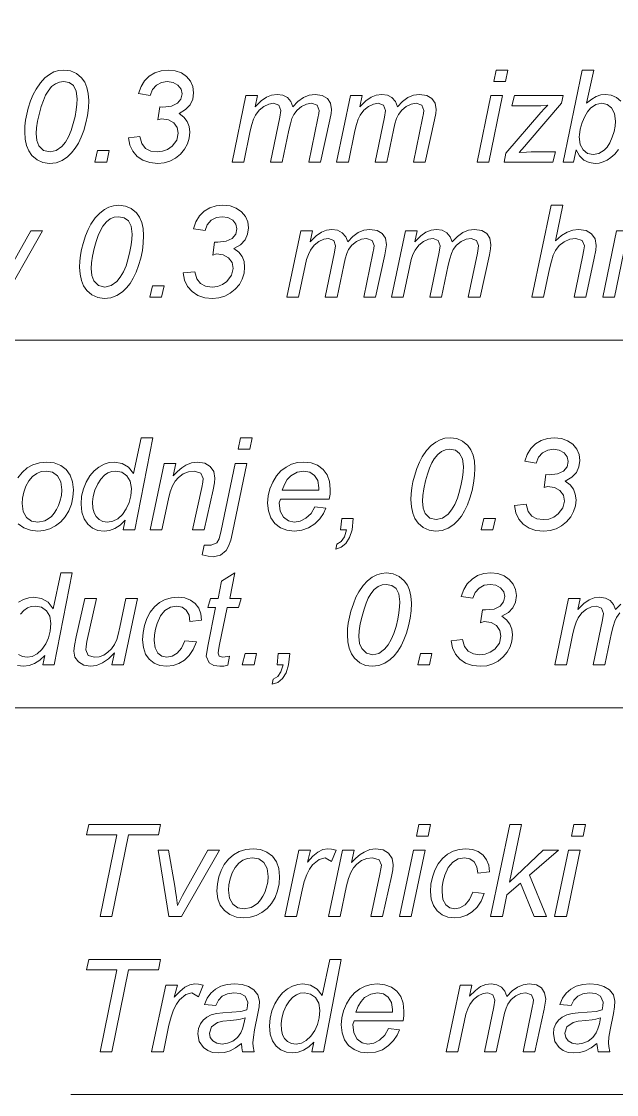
# Model space of a CAD drawing. Extents: x 0 to 297, y 0 to 420.
# Drawn here: x 189.87 to 209.24, y 92.92 to 127.89 of the extents above; entities that cross this region are included whole.
import ezdxf

# ---------------------------------------------------------------- set-up
doc = ezdxf.new("R2010")
doc.units = 0

msp = doc.modelspace()

# ---------------------------------------------------------------- linework, layer by layer
at = {"lineweight": 13}
for points in [[(224.248, 151.183), (231.039, 117.505), (174.046, 117.505)], [(234.624, 150.227), (245.128, 105.524), (168.253, 105.524)], [(250.785, 150.323), (264.305, 92.924), (191.471, 92.924)], [(209.304, 123.711), (209.184, 123.566), (209.06, 123.453), (208.932, 123.369), (208.802, 123.309), (208.672, 123.274), (208.548, 123.262), (208.35, 123.289), (208.178, 123.372), (208.035, 123.511), (207.928, 123.708), (207.838, 123.303), (207.499, 123.303), (208.124, 126.303), (208.505, 126.303), (208.266, 125.227), (208.432, 125.36), (208.582, 125.448), (208.727, 125.496), (208.878, 125.512), (209.067, 125.487), (209.235, 125.412), (209.381, 125.287)], [(189.755, 113.016), (189.889, 113.19), (190.054, 113.339), (190.243, 113.446), (190.456, 113.51), (190.693, 113.531), (190.936, 113.504), (191.145, 113.423), (191.321, 113.288), (191.453, 113.107), (191.533, 112.888), (191.559, 112.631), (191.543, 112.389), (191.493, 112.159), (191.409, 111.941), (191.295, 111.744), (191.153, 111.581), (190.982, 111.451), (190.794, 111.357), (190.6, 111.3), (190.398, 111.281), (190.158, 111.308), (189.941, 111.388), (189.759, 111.518)], [(189.77, 108.966), (189.937, 109.056), (190.104, 109.11), (190.271, 109.128), (190.524, 109.087), (190.733, 108.962), (190.896, 108.753), (191.147, 109.92), (191.522, 109.92), (190.938, 106.92), (190.563, 106.92), (190.628, 107.233), (190.462, 107.078), (190.292, 106.967), (190.118, 106.9), (189.94, 106.878), (189.737, 106.903)], [(209.349, 108.619), (209.239, 108.471), (209.181, 108.342), (209.128, 108.174), (209.079, 107.966), (208.861, 106.92), (208.48, 106.92), (208.784, 108.387), (208.816, 108.6), (208.752, 108.771), (208.585, 108.837), (208.429, 108.811), (208.266, 108.736), (208.115, 108.615), (207.995, 108.455), (207.93, 108.318), (207.872, 108.147), (207.824, 107.941), (207.611, 106.92), (207.23, 106.92), (207.68, 109.087), (208.061, 109.087), (207.986, 108.725), (208.179, 108.918), (208.35, 109.041), (208.517, 109.106), (208.698, 109.128), (208.881, 109.102), (209.032, 109.021), (209.143, 108.894), (209.208, 108.723), (209.376, 108.901)], [(189.774, 107.257), (189.9, 107.192), (190.05, 107.17), (190.222, 107.198), (190.383, 107.284), (190.534, 107.426), (190.661, 107.606), (190.752, 107.806), (190.807, 108.026), (190.825, 108.266), (190.789, 108.505), (190.682, 108.686), (190.52, 108.799), (190.321, 108.837), (190.186, 108.822), (190.064, 108.777), (189.948, 108.697), (189.833, 108.576)]]:
    msp.add_lwpolyline(points, dxfattribs=at)
for points in [[(189.974, 124.29), (189.981, 124.48), (190.003, 124.671), (190.038, 124.864), (190.088, 125.058), (190.167, 125.301), (190.252, 125.508), (190.342, 125.682), (190.484, 125.89), (190.632, 126.047), (190.781, 126.162), (190.927, 126.241), (191.08, 126.288), (191.249, 126.303), (191.467, 126.275), (191.659, 126.19), (191.826, 126.049), (191.927, 125.908), (191.999, 125.739), (192.043, 125.542), (192.057, 125.316), (192.047, 125.07), (192.017, 124.825), (191.967, 124.581), (191.897, 124.339), (191.815, 124.121), (191.722, 123.926), (191.617, 123.754), (191.499, 123.605), (191.37, 123.479), (191.19, 123.358), (190.993, 123.286), (190.78, 123.262), (190.566, 123.291), (190.375, 123.379), (190.207, 123.525), (190.105, 123.671), (190.032, 123.847), (189.989, 124.054)], [(193.349, 124.095), (193.724, 124.137), (193.791, 123.907), (193.909, 123.753), (194.075, 123.666), (194.285, 123.637), (194.464, 123.657), (194.625, 123.718), (194.77, 123.821), (194.923, 124.018), (194.974, 124.243), (194.937, 124.432), (194.825, 124.585), (194.651, 124.686), (194.426, 124.72), (194.309, 124.678), (194.372, 125.102), (194.473, 125.095), (194.748, 125.127), (194.944, 125.221), (195.06, 125.361), (195.099, 125.53), (195.064, 125.685), (194.959, 125.813), (194.804, 125.9), (194.617, 125.928), (194.429, 125.899), (194.26, 125.811), (194.131, 125.669), (194.057, 125.478), (193.682, 125.538), (193.762, 125.763), (193.878, 125.952), (194.031, 126.103), (194.214, 126.215), (194.417, 126.281), (194.642, 126.303), (194.874, 126.28), (195.075, 126.209), (195.244, 126.09), (195.372, 125.938), (195.448, 125.763), (195.474, 125.566), (195.446, 125.354), (195.361, 125.171), (195.214, 125.016), (195.001, 124.891), (195.154, 124.772), (195.262, 124.632), (195.327, 124.469), (195.349, 124.284), (195.33, 124.084), (195.272, 123.897), (195.176, 123.725), (195.041, 123.566), (194.88, 123.433), (194.703, 123.338), (194.512, 123.281), (194.305, 123.262), (194.046, 123.287), (193.822, 123.363), (193.634, 123.489), (193.489, 123.657), (193.394, 123.859)], [(205.247, 125.928), (205.326, 126.303), (205.707, 126.303), (205.629, 125.928)], [(190.349, 124.236), (190.371, 124.008), (190.439, 123.836), (190.591, 123.686), (190.801, 123.637), (191.002, 123.682), (191.184, 123.817), (191.3, 123.959), (191.401, 124.13), (191.487, 124.331), (191.557, 124.561), (191.612, 124.796), (191.651, 125.007), (191.674, 125.196), (191.682, 125.363), (191.652, 125.621), (191.561, 125.796), (191.421, 125.895), (191.242, 125.928), (191.102, 125.911), (190.973, 125.858), (190.85, 125.763), (190.733, 125.617), (190.655, 125.482), (190.582, 125.317), (190.514, 125.121), (190.451, 124.896), (190.394, 124.641), (190.36, 124.421)], [(196.724, 123.303), (197.174, 125.47), (197.555, 125.47), (197.48, 125.108), (197.673, 125.302), (197.844, 125.424), (198.011, 125.49), (198.192, 125.512), (198.375, 125.485), (198.526, 125.405), (198.637, 125.277), (198.702, 125.107), (198.87, 125.284), (199.046, 125.411), (199.231, 125.486), (199.426, 125.512), (199.66, 125.479), (199.828, 125.381), (199.929, 125.224), (199.962, 125.015), (199.95, 124.884), (199.913, 124.687), (199.605, 123.303), (199.224, 123.303), (199.522, 124.74), (199.551, 124.89), (199.561, 124.991), (199.495, 125.158), (199.312, 125.22), (199.152, 125.195), (198.989, 125.119), (198.843, 125.002), (198.733, 124.854), (198.675, 124.725), (198.622, 124.557), (198.574, 124.35), (198.355, 123.303), (197.974, 123.303), (198.278, 124.77), (198.311, 124.983), (198.246, 125.155), (198.079, 125.22), (197.923, 125.195), (197.76, 125.119), (197.609, 124.998), (197.489, 124.838), (197.424, 124.701), (197.367, 124.53), (197.318, 124.325), (197.105, 123.303)], [(200.129, 123.303), (200.579, 125.47), (200.96, 125.47), (200.885, 125.108), (201.078, 125.302), (201.249, 125.424), (201.416, 125.49), (201.597, 125.512), (201.78, 125.485), (201.931, 125.405), (202.042, 125.277), (202.107, 125.107), (202.275, 125.284), (202.451, 125.411), (202.636, 125.486), (202.831, 125.512), (203.065, 125.479), (203.233, 125.381), (203.334, 125.224), (203.367, 125.015), (203.355, 124.884), (203.318, 124.687), (203.01, 123.303), (202.629, 123.303), (202.927, 124.74), (202.956, 124.89), (202.965, 124.991), (202.9, 125.158), (202.717, 125.22), (202.557, 125.195), (202.394, 125.119), (202.248, 125.002), (202.138, 124.854), (202.08, 124.725), (202.027, 124.557), (201.978, 124.35), (201.76, 123.303), (201.379, 123.303), (201.683, 124.77), (201.715, 124.983), (201.651, 125.155), (201.484, 125.22), (201.328, 125.195), (201.165, 125.119), (201.014, 124.998), (200.894, 124.838), (200.829, 124.701), (200.771, 124.53), (200.723, 124.325), (200.51, 123.303)], [(204.701, 123.303), (205.152, 125.47), (205.533, 125.47), (205.082, 123.303)], [(205.582, 123.303), (205.641, 123.595), (206.774, 124.919), (206.891, 125.051), (207, 125.163), (206.777, 125.143), (206.628, 125.137), (205.832, 125.137), (205.915, 125.47), (207.499, 125.47), (207.451, 125.22), (206.368, 123.954), (206.245, 123.813), (206.072, 123.618), (206.312, 123.632), (206.462, 123.637), (207.249, 123.637), (207.165, 123.303)], [(208.036, 124.193), (208.021, 124.126), (208.054, 123.879), (208.153, 123.7), (208.301, 123.59), (208.482, 123.553), (208.668, 123.587), (208.838, 123.689), (208.939, 123.797), (209.027, 123.938), (209.103, 124.113), (209.161, 124.3), (209.195, 124.477), (209.207, 124.644), (209.175, 124.887), (209.078, 125.069), (208.934, 125.182), (208.759, 125.22), (208.571, 125.182), (208.399, 125.066), (208.296, 124.945), (208.204, 124.787), (208.125, 124.592), (208.058, 124.373)], [(192.262, 123.303), (192.349, 123.678), (192.724, 123.678), (192.643, 123.303)], [(191.76, 119.887), (191.768, 120.077), (191.789, 120.268), (191.825, 120.461), (191.875, 120.655), (191.954, 120.898), (192.038, 121.106), (192.129, 121.279), (192.271, 121.487), (192.418, 121.645), (192.567, 121.759), (192.714, 121.839), (192.867, 121.885), (193.036, 121.901), (193.253, 121.873), (193.445, 121.788), (193.612, 121.647), (193.714, 121.506), (193.786, 121.336), (193.829, 121.139), (193.844, 120.913), (193.834, 120.667), (193.804, 120.422), (193.754, 120.178), (193.684, 119.936), (193.602, 119.718), (193.508, 119.523), (193.403, 119.352), (193.286, 119.203), (193.157, 119.077), (192.976, 118.956), (192.779, 118.883), (192.566, 118.859), (192.352, 118.888), (192.161, 118.976), (191.994, 119.122), (191.892, 119.269), (191.819, 119.445), (191.775, 119.651)], [(195.135, 119.692), (195.51, 119.734), (195.578, 119.504), (195.696, 119.35), (195.861, 119.263), (196.072, 119.234), (196.25, 119.255), (196.412, 119.316), (196.556, 119.418), (196.709, 119.616), (196.76, 119.84), (196.723, 120.029), (196.612, 120.182), (196.438, 120.284), (196.213, 120.317), (196.095, 120.276), (196.158, 120.699), (196.26, 120.692), (196.535, 120.724), (196.73, 120.818), (196.847, 120.959), (196.885, 121.127), (196.85, 121.283), (196.745, 121.411), (196.59, 121.497), (196.404, 121.526), (196.215, 121.496), (196.047, 121.408), (195.917, 121.266), (195.844, 121.076), (195.469, 121.136), (195.548, 121.361), (195.664, 121.549), (195.818, 121.701), (196, 121.812), (196.204, 121.879), (196.428, 121.901), (196.66, 121.877), (196.861, 121.806), (197.03, 121.688), (197.158, 121.535), (197.235, 121.36), (197.26, 121.164), (197.232, 120.952), (197.147, 120.768), (197, 120.614), (196.787, 120.488), (196.94, 120.37), (197.049, 120.229), (197.114, 120.067), (197.135, 119.882), (197.116, 119.681), (197.058, 119.495), (196.962, 119.322), (196.827, 119.163), (196.666, 119.03), (196.49, 118.935), (196.298, 118.878), (196.092, 118.859), (195.833, 118.884), (195.609, 118.96), (195.421, 119.086), (195.275, 119.255), (195.18, 119.457)], [(206.487, 118.901), (207.112, 121.901), (207.493, 121.901), (207.251, 120.739), (207.452, 120.909), (207.639, 121.023), (207.821, 121.088), (208.008, 121.109), (208.25, 121.074), (208.431, 120.967), (208.544, 120.803), (208.582, 120.593), (208.565, 120.431), (208.516, 120.174), (208.243, 118.901), (207.862, 118.901), (208.136, 120.216), (208.18, 120.449), (208.195, 120.576), (208.122, 120.75), (207.911, 120.817), (207.717, 120.791), (207.532, 120.712), (207.371, 120.586), (207.249, 120.422), (207.183, 120.274), (207.121, 120.076), (207.062, 119.828), (206.868, 118.901)], [(192.135, 119.834), (192.158, 119.605), (192.225, 119.433), (192.377, 119.284), (192.588, 119.234), (192.789, 119.279), (192.97, 119.414), (193.087, 119.556), (193.188, 119.727), (193.273, 119.928), (193.344, 120.159), (193.398, 120.393), (193.437, 120.605), (193.461, 120.794), (193.469, 120.961), (193.438, 121.218), (193.348, 121.393), (193.207, 121.493), (193.028, 121.526), (192.889, 121.508), (192.759, 121.455), (192.637, 121.36), (192.52, 121.215), (192.441, 121.079), (192.368, 120.914), (192.3, 120.719), (192.238, 120.494), (192.181, 120.238), (192.147, 120.018)], [(188.219, 118.071), (188.26, 118.433), (188.475, 118.401), (188.65, 118.45), (188.741, 118.544), (188.839, 118.695), (188.956, 118.904), (188.594, 121.067), (188.969, 121.067), (189.131, 119.996), (189.162, 119.784), (189.19, 119.572), (189.214, 119.361), (190.177, 121.067), (190.552, 121.067), (189.177, 118.629), (189.049, 118.412), (188.931, 118.251), (188.824, 118.144), (188.658, 118.055), (188.469, 118.026), (188.342, 118.037)], [(198.51, 118.901), (198.961, 121.067), (199.342, 121.067), (199.267, 120.705), (199.46, 120.899), (199.631, 121.022), (199.798, 121.087), (199.978, 121.109), (200.162, 121.082), (200.312, 121.002), (200.424, 120.874), (200.489, 120.704), (200.656, 120.882), (200.832, 121.008), (201.018, 121.084), (201.212, 121.109), (201.447, 121.076), (201.615, 120.979), (201.715, 120.822), (201.749, 120.612), (201.736, 120.481), (201.699, 120.285), (201.392, 118.901), (201.01, 118.901), (201.309, 120.337), (201.337, 120.488), (201.347, 120.588), (201.282, 120.756), (201.099, 120.817), (200.939, 120.792), (200.775, 120.717), (200.629, 120.6), (200.52, 120.452), (200.461, 120.323), (200.408, 120.154), (200.36, 119.947), (200.142, 118.901), (199.76, 118.901), (200.064, 120.368), (200.097, 120.58), (200.033, 120.752), (199.865, 120.817), (199.71, 120.792), (199.547, 120.717), (199.396, 120.596), (199.276, 120.436), (199.21, 120.299), (199.153, 120.127), (199.104, 119.922), (198.892, 118.901)], [(201.915, 118.901), (202.366, 121.067), (202.747, 121.067), (202.672, 120.705), (202.865, 120.899), (203.036, 121.022), (203.203, 121.087), (203.383, 121.109), (203.567, 121.082), (203.717, 121.002), (203.829, 120.874), (203.894, 120.704), (204.061, 120.882), (204.237, 121.008), (204.423, 121.084), (204.617, 121.109), (204.852, 121.076), (205.02, 120.979), (205.12, 120.822), (205.154, 120.612), (205.141, 120.481), (205.104, 120.285), (204.797, 118.901), (204.415, 118.901), (204.714, 120.337), (204.742, 120.488), (204.752, 120.588), (204.687, 120.756), (204.504, 120.817), (204.344, 120.792), (204.18, 120.717), (204.034, 120.6), (203.924, 120.452), (203.866, 120.323), (203.813, 120.154), (203.765, 119.947), (203.547, 118.901), (203.165, 118.901), (203.469, 120.368), (203.502, 120.58), (203.437, 120.752), (203.27, 120.817), (203.115, 120.792), (202.952, 120.717), (202.801, 120.596), (202.681, 120.436), (202.615, 120.299), (202.558, 120.127), (202.509, 119.922), (202.297, 118.901)], [(208.79, 118.901), (209.242, 121.067), (209.623, 121.067), (209.172, 118.901)], [(194.048, 118.901), (194.135, 119.276), (194.51, 119.276), (194.43, 118.901)], [(193.249, 111.636), (193.084, 111.48), (192.913, 111.37), (192.739, 111.303), (192.561, 111.281), (192.358, 111.306), (192.179, 111.381), (192.024, 111.507), (191.905, 111.68), (191.833, 111.899), (191.809, 112.162), (191.828, 112.417), (191.883, 112.657), (191.975, 112.881), (192.095, 113.08), (192.234, 113.243), (192.391, 113.369), (192.558, 113.459), (192.725, 113.513), (192.892, 113.531), (193.145, 113.489), (193.354, 113.364), (193.517, 113.156), (193.768, 114.323), (194.143, 114.323), (193.559, 111.323), (193.184, 111.323)], [(196.922, 113.948), (196.999, 114.323), (197.38, 114.323), (197.303, 113.948)], [(202.547, 112.309), (202.554, 112.499), (202.576, 112.69), (202.611, 112.883), (202.661, 113.077), (202.74, 113.32), (202.825, 113.528), (202.915, 113.701), (203.057, 113.909), (203.205, 114.067), (203.354, 114.181), (203.5, 114.261), (203.653, 114.307), (203.822, 114.323), (204.04, 114.294), (204.232, 114.21), (204.399, 114.069), (204.5, 113.928), (204.572, 113.758), (204.616, 113.561), (204.63, 113.335), (204.62, 113.089), (204.59, 112.844), (204.54, 112.6), (204.47, 112.358), (204.388, 112.14), (204.295, 111.945), (204.19, 111.773), (204.072, 111.624), (203.943, 111.498), (203.763, 111.377), (203.566, 111.305), (203.353, 111.281), (203.139, 111.31), (202.948, 111.398), (202.78, 111.544), (202.678, 111.69), (202.605, 111.867), (202.562, 112.073)], [(205.922, 112.114), (206.297, 112.156), (206.364, 111.926), (206.482, 111.772), (206.648, 111.685), (206.858, 111.656), (207.037, 111.676), (207.198, 111.738), (207.343, 111.84), (207.496, 112.037), (207.547, 112.262), (207.51, 112.451), (207.398, 112.604), (207.224, 112.705), (206.999, 112.739), (206.882, 112.698), (206.945, 113.121), (207.046, 113.114), (207.321, 113.146), (207.517, 113.24), (207.633, 113.38), (207.672, 113.549), (207.637, 113.704), (207.532, 113.833), (207.377, 113.919), (207.19, 113.948), (207.002, 113.918), (206.833, 113.83), (206.704, 113.688), (206.63, 113.498), (206.255, 113.558), (206.335, 113.783), (206.451, 113.971), (206.604, 114.123), (206.787, 114.234), (206.99, 114.3), (207.215, 114.323), (207.447, 114.299), (207.648, 114.228), (207.817, 114.11), (207.945, 113.957), (208.021, 113.782), (208.047, 113.586), (208.019, 113.373), (207.934, 113.19), (207.787, 113.035), (207.574, 112.91), (207.727, 112.791), (207.835, 112.651), (207.9, 112.488), (207.922, 112.304), (207.903, 112.103), (207.845, 111.917), (207.749, 111.744), (207.614, 111.585), (207.453, 111.452), (207.276, 111.357), (207.085, 111.3), (206.878, 111.281), (206.619, 111.306), (206.395, 111.382), (206.207, 111.508), (206.062, 111.676), (205.967, 111.878)], [(202.922, 112.255), (202.944, 112.027), (203.012, 111.855), (203.164, 111.706), (203.374, 111.656), (203.575, 111.701), (203.757, 111.836), (203.873, 111.978), (203.974, 112.149), (204.06, 112.35), (204.13, 112.581), (204.185, 112.815), (204.224, 113.026), (204.247, 113.216), (204.255, 113.382), (204.225, 113.64), (204.134, 113.815), (203.994, 113.914), (203.815, 113.948), (203.675, 113.93), (203.546, 113.877), (203.423, 113.782), (203.306, 113.636), (203.228, 113.501), (203.155, 113.336), (203.087, 113.141), (203.024, 112.916), (202.967, 112.66), (202.933, 112.44)], [(194.059, 111.323), (194.511, 113.489), (194.893, 113.489), (194.809, 113.087), (194.951, 113.229), (195.087, 113.342), (195.216, 113.426), (195.408, 113.505), (195.604, 113.531), (195.838, 113.495), (196.016, 113.387), (196.129, 113.22), (196.166, 113.004), (196.152, 112.85), (196.109, 112.627), (195.816, 111.323), (195.434, 111.323), (195.736, 112.699), (195.769, 112.873), (195.781, 112.996), (195.705, 113.172), (195.488, 113.239), (195.304, 113.216), (195.134, 113.148), (194.979, 113.033), (194.874, 112.912), (194.785, 112.754), (194.71, 112.559), (194.65, 112.328), (194.441, 111.323)], [(195.749, 110.507), (195.815, 110.821), (196.039, 110.823), (196.228, 110.896), (196.3, 111.034), (196.374, 111.302), (196.827, 113.489), (197.207, 113.489), (196.742, 111.237), (196.68, 110.982), (196.611, 110.787), (196.537, 110.654), (196.352, 110.499), (196.105, 110.448), (195.943, 110.462)], [(199.421, 112.073), (199.779, 112.031), (199.704, 111.855), (199.583, 111.686), (199.418, 111.522), (199.218, 111.388), (198.993, 111.308), (198.745, 111.281), (198.511, 111.308), (198.297, 111.391), (198.117, 111.527), (197.987, 111.712), (197.907, 111.938), (197.88, 112.193), (197.899, 112.426), (197.955, 112.654), (198.048, 112.877), (198.17, 113.079), (198.314, 113.243), (198.481, 113.37), (198.663, 113.459), (198.854, 113.513), (199.056, 113.531), (199.301, 113.504), (199.511, 113.425), (199.686, 113.293), (199.817, 113.116), (199.896, 112.899), (199.922, 112.645), (199.914, 112.486), (199.891, 112.323), (198.297, 112.323), (198.255, 112.207), (198.291, 111.934), (198.398, 111.735), (198.557, 111.613), (198.747, 111.573), (198.94, 111.605), (199.129, 111.701), (199.296, 111.858)], [(189.893, 112.185), (189.929, 111.92), (190.037, 111.728), (190.2, 111.611), (190.402, 111.573), (190.632, 111.62), (190.742, 111.679), (190.844, 111.763), (190.935, 111.866), (191.011, 111.983), (191.073, 112.111), (191.122, 112.249), (191.169, 112.444), (191.184, 112.63), (191.148, 112.888), (191.039, 113.08), (190.876, 113.199), (190.675, 113.239), (190.512, 113.219), (190.365, 113.158), (190.231, 113.058), (190.112, 112.92), (190.014, 112.75), (189.946, 112.556), (189.906, 112.359)], [(192.184, 112.234), (192.196, 112.031), (192.232, 111.877), (192.297, 111.757), (192.395, 111.659), (192.521, 111.594), (192.671, 111.573), (192.843, 111.601), (193.005, 111.686), (193.155, 111.828), (193.282, 112.009), (193.373, 112.209), (193.428, 112.429), (193.446, 112.669), (193.41, 112.908), (193.303, 113.088), (193.141, 113.201), (192.942, 113.239), (192.807, 113.224), (192.685, 113.18), (192.569, 113.1), (192.454, 112.979), (192.35, 112.818), (192.262, 112.618), (192.204, 112.413)], [(198.355, 112.614), (199.545, 112.614), (199.547, 112.692), (199.513, 112.926), (199.411, 113.098), (199.256, 113.204), (199.062, 113.239), (198.84, 113.2), (198.639, 113.083), (198.523, 112.962), (198.428, 112.805)], [(200.255, 111.323), (200.297, 111.698), (200.672, 111.698), (200.63, 111.323), (200.551, 111.069), (200.433, 110.879), (200.281, 110.755), (200.099, 110.698), (200.134, 110.858), (200.277, 110.943), (200.383, 111.098), (200.453, 111.323)], [(204.835, 111.323), (204.922, 111.698), (205.297, 111.698), (205.216, 111.323)], [(196.645, 107.212), (196.584, 106.911), (196.454, 106.886), (196.328, 106.878), (196.133, 106.905), (195.982, 106.986), (195.885, 107.208), (195.898, 107.326), (195.938, 107.537), (196.188, 108.795), (195.938, 108.795), (196.022, 109.087), (196.272, 109.087), (196.385, 109.65), (196.813, 109.92), (196.647, 109.087), (197.022, 109.087), (196.938, 108.795), (196.563, 108.795), (196.313, 107.583), (196.279, 107.398), (196.267, 107.306), (196.304, 107.205), (196.427, 107.17)], [(200.48, 107.906), (200.487, 108.096), (200.508, 108.287), (200.544, 108.48), (200.594, 108.674), (200.673, 108.917), (200.758, 109.125), (200.848, 109.298), (200.99, 109.507), (201.138, 109.664), (201.287, 109.779), (201.433, 109.858), (201.586, 109.904), (201.755, 109.92), (201.973, 109.892), (202.165, 109.807), (202.332, 109.666), (202.433, 109.525), (202.505, 109.356), (202.549, 109.158), (202.563, 108.932), (202.553, 108.686), (202.523, 108.441), (202.473, 108.198), (202.403, 107.955), (202.321, 107.737), (202.228, 107.543), (202.123, 107.371), (202.005, 107.222), (201.876, 107.096), (201.696, 106.975), (201.499, 106.902), (201.286, 106.878), (201.072, 106.907), (200.881, 106.995), (200.713, 107.141), (200.611, 107.288), (200.538, 107.464), (200.494, 107.67)], [(203.855, 107.712), (204.23, 107.753), (204.297, 107.523), (204.415, 107.369), (204.581, 107.282), (204.791, 107.253), (204.97, 107.274), (205.131, 107.335), (205.276, 107.437), (205.429, 107.635), (205.48, 107.859), (205.443, 108.048), (205.331, 108.201), (205.157, 108.303), (204.932, 108.337), (204.815, 108.295), (204.878, 108.718), (204.979, 108.712), (205.254, 108.743), (205.45, 108.838), (205.566, 108.978), (205.605, 109.146), (205.57, 109.302), (205.465, 109.43), (205.309, 109.516), (205.123, 109.545), (204.935, 109.516), (204.766, 109.427), (204.636, 109.286), (204.563, 109.095), (204.188, 109.155), (204.268, 109.38), (204.384, 109.568), (204.537, 109.72), (204.72, 109.831), (204.923, 109.898), (205.148, 109.92), (205.38, 109.896), (205.581, 109.825), (205.75, 109.707), (205.878, 109.554), (205.954, 109.379), (205.98, 109.183), (205.952, 108.971), (205.867, 108.787), (205.72, 108.633), (205.507, 108.507), (205.66, 108.389), (205.768, 108.248), (205.833, 108.086), (205.855, 107.901), (205.836, 107.701), (205.778, 107.514), (205.682, 107.341), (205.547, 107.182), (205.385, 107.049), (205.209, 106.954), (205.018, 106.897), (204.811, 106.878), (204.552, 106.903), (204.328, 106.979), (204.14, 107.105), (203.995, 107.274), (203.9, 107.476)], [(200.855, 107.853), (200.877, 107.625), (200.945, 107.452), (201.097, 107.303), (201.307, 107.253), (201.508, 107.298), (201.69, 107.434), (201.806, 107.575), (201.907, 107.747), (201.993, 107.948), (202.063, 108.178), (202.118, 108.412), (202.157, 108.624), (202.18, 108.813), (202.188, 108.98), (202.158, 109.238), (202.067, 109.412), (201.927, 109.512), (201.747, 109.545), (201.608, 109.527), (201.479, 109.475), (201.356, 109.379), (201.239, 109.234), (201.161, 109.098), (201.087, 108.933), (201.02, 108.738), (200.957, 108.513), (200.9, 108.257), (200.866, 108.037)], [(195.188, 107.712), (195.563, 107.67), (195.459, 107.425), (195.329, 107.226), (195.173, 107.073), (194.996, 106.965), (194.804, 106.9), (194.596, 106.878), (194.378, 106.903), (194.19, 106.979), (194.03, 107.105), (193.91, 107.276), (193.837, 107.488), (193.813, 107.74), (193.829, 107.973), (193.876, 108.205), (193.955, 108.433), (194.063, 108.642), (194.199, 108.814), (194.362, 108.951), (194.547, 109.049), (194.748, 109.109), (194.966, 109.128), (195.185, 109.105), (195.371, 109.037), (195.524, 108.923), (195.638, 108.771), (195.707, 108.589), (195.73, 108.378), (195.355, 108.337), (195.324, 108.546), (195.235, 108.704), (195.099, 108.803), (194.925, 108.837), (194.717, 108.802), (194.538, 108.697), (194.392, 108.52), (194.281, 108.271), (194.23, 108.083), (194.199, 107.9), (194.188, 107.722), (194.218, 107.48), (194.307, 107.308), (194.44, 107.204), (194.602, 107.17), (194.773, 107.203), (194.937, 107.304), (195.08, 107.473)], [(192.895, 107.312), (192.703, 107.122), (192.51, 106.987), (192.314, 106.905), (192.117, 106.878), (191.896, 106.914), (191.723, 107.02), (191.61, 107.177), (191.573, 107.365), (191.592, 107.551), (191.648, 107.835), (191.932, 109.087), (192.313, 109.087), (192.002, 107.681), (191.973, 107.524), (191.963, 107.408), (192.036, 107.233), (192.251, 107.17), (192.401, 107.189), (192.547, 107.245), (192.682, 107.334), (192.796, 107.45), (192.892, 107.59), (192.968, 107.753), (193.015, 107.908), (193.069, 108.147), (193.265, 109.087), (193.647, 109.087), (193.195, 106.92), (192.813, 106.92)], [(197.059, 106.92), (197.147, 107.295), (197.522, 107.295), (197.441, 106.92)], [(198.188, 106.92), (198.23, 107.295), (198.605, 107.295), (198.563, 106.92), (198.484, 106.666), (198.366, 106.477), (198.214, 106.352), (198.032, 106.295), (198.066, 106.456), (198.21, 106.541), (198.316, 106.696), (198.386, 106.92)], [(202.768, 106.92), (202.855, 107.295), (203.23, 107.295), (203.149, 106.92)], [(192.429, 98.722), (192.976, 101.389), (191.989, 101.389), (192.06, 101.722), (194.399, 101.722), (194.327, 101.389), (193.357, 101.389), (192.811, 98.722)], [(202.725, 101.347), (202.803, 101.722), (203.185, 101.722), (203.107, 101.347)], [(205.143, 98.722), (205.764, 101.722), (206.146, 101.722), (205.757, 99.843), (206.852, 100.889), (207.352, 100.889), (206.407, 100.073), (206.961, 98.722), (206.559, 98.722), (206.11, 99.816), (205.672, 99.435), (205.525, 98.722)], [(207.773, 101.347), (207.852, 101.722), (208.233, 101.722), (208.155, 101.347)], [(194.667, 98.722), (194.316, 100.889), (194.652, 100.889), (194.86, 99.711), (194.884, 99.555), (194.912, 99.345), (194.944, 99.081), (195.021, 99.24), (195.112, 99.414), (195.216, 99.602), (195.941, 100.889), (196.316, 100.889), (195.074, 98.722)], [(196.232, 99.546), (196.247, 99.789), (196.292, 100.016), (196.366, 100.225), (196.47, 100.416), (196.604, 100.59), (196.769, 100.739), (196.958, 100.845), (197.171, 100.909), (197.408, 100.931), (197.65, 100.904), (197.86, 100.823), (198.036, 100.687), (198.168, 100.506), (198.248, 100.288), (198.274, 100.031), (198.257, 99.789), (198.207, 99.559), (198.124, 99.34), (198.01, 99.144), (197.868, 98.981), (197.697, 98.851), (197.509, 98.756), (197.314, 98.7), (197.113, 98.681), (196.873, 98.707), (196.656, 98.788), (196.474, 98.918), (196.341, 99.092), (196.26, 99.304)], [(198.441, 98.722), (198.899, 100.889), (199.281, 100.889), (199.178, 100.496), (199.352, 100.689), (199.517, 100.824), (199.678, 100.904), (199.843, 100.931), (199.966, 100.92), (200.113, 100.889), (199.963, 100.514), (199.753, 100.639), (199.555, 100.582), (199.348, 100.409), (199.247, 100.272), (199.156, 100.089), (199.075, 99.86), (199.005, 99.585), (198.822, 98.722)], [(199.863, 98.722), (200.315, 100.889), (200.697, 100.889), (200.613, 100.487), (200.755, 100.628), (200.891, 100.742), (201.02, 100.826), (201.212, 100.904), (201.408, 100.931), (201.642, 100.895), (201.82, 100.787), (201.933, 100.619), (201.97, 100.404), (201.956, 100.25), (201.913, 100.026), (201.62, 98.722), (201.238, 98.722), (201.54, 100.099), (201.573, 100.273), (201.585, 100.395), (201.509, 100.572), (201.292, 100.639), (201.108, 100.616), (200.938, 100.547), (200.783, 100.433), (200.678, 100.312), (200.589, 100.154), (200.514, 99.959), (200.454, 99.727), (200.245, 98.722)], [(202.178, 98.722), (202.63, 100.889), (203.011, 100.889), (202.56, 98.722)], [(204.56, 99.514), (204.935, 99.472), (204.83, 99.227), (204.7, 99.029), (204.544, 98.876), (204.368, 98.767), (204.176, 98.702), (203.968, 98.681), (203.75, 98.706), (203.561, 98.781), (203.402, 98.907), (203.281, 99.079), (203.209, 99.29), (203.185, 99.542), (203.201, 99.776), (203.248, 100.007), (203.327, 100.235), (203.435, 100.444), (203.571, 100.617), (203.733, 100.753), (203.918, 100.852), (204.12, 100.911), (204.338, 100.931), (204.556, 100.908), (204.742, 100.839), (204.896, 100.725), (205.01, 100.573), (205.079, 100.392), (205.102, 100.181), (204.727, 100.139), (204.696, 100.348), (204.607, 100.506), (204.47, 100.606), (204.297, 100.639), (204.088, 100.604), (203.91, 100.499), (203.764, 100.323), (203.653, 100.073), (203.601, 99.886), (203.57, 99.703), (203.56, 99.524), (203.59, 99.283), (203.679, 99.11), (203.812, 99.007), (203.973, 98.972), (204.145, 99.006), (204.309, 99.106), (204.452, 99.275)], [(207.227, 98.722), (207.678, 100.889), (208.059, 100.889), (207.608, 98.722)], [(196.607, 99.585), (196.643, 99.32), (196.751, 99.128), (196.915, 99.011), (197.117, 98.972), (197.347, 99.019), (197.457, 99.079), (197.559, 99.163), (197.65, 99.266), (197.726, 99.383), (197.788, 99.511), (197.837, 99.649), (197.884, 99.844), (197.899, 100.03), (197.863, 100.287), (197.754, 100.479), (197.591, 100.599), (197.389, 100.639), (197.227, 100.619), (197.079, 100.558), (196.946, 100.457), (196.827, 100.32), (196.729, 100.15), (196.661, 99.955), (196.621, 99.759)], [(192.429, 94.32), (192.976, 96.986), (191.989, 96.986), (192.06, 97.32), (194.399, 97.32), (194.327, 96.986), (193.357, 96.986), (192.811, 94.32)], [(199.387, 94.633), (199.221, 94.478), (199.051, 94.367), (198.876, 94.3), (198.698, 94.278), (198.495, 94.303), (198.316, 94.378), (198.161, 94.504), (198.042, 94.677), (197.97, 94.896), (197.947, 95.16), (197.965, 95.414), (198.02, 95.654), (198.113, 95.878), (198.233, 96.077), (198.371, 96.24), (198.529, 96.366), (198.695, 96.456), (198.862, 96.51), (199.029, 96.528), (199.283, 96.486), (199.491, 96.361), (199.654, 96.153), (199.905, 97.32), (200.28, 97.32), (199.697, 94.32), (199.322, 94.32)], [(194.107, 94.32), (194.566, 96.486), (194.948, 96.486), (194.844, 96.094), (195.019, 96.286), (195.183, 96.422), (195.345, 96.501), (195.51, 96.528), (195.632, 96.518), (195.78, 96.486), (195.63, 96.111), (195.42, 96.236), (195.222, 96.179), (195.015, 96.007), (194.914, 95.869), (194.823, 95.686), (194.742, 95.457), (194.671, 95.182), (194.489, 94.32)], [(197.03, 94.589), (196.842, 94.446), (196.661, 94.351), (196.477, 94.296), (196.281, 94.278), (196.093, 94.298), (195.932, 94.356), (195.797, 94.454), (195.659, 94.654), (195.613, 94.904), (195.633, 95.075), (195.692, 95.225), (195.784, 95.35), (195.902, 95.448), (196.048, 95.521), (196.223, 95.569), (196.425, 95.591), (196.717, 95.607), (197.006, 95.633), (197.201, 95.68), (197.229, 95.819), (197.238, 95.932), (197.147, 96.134), (196.992, 96.211), (196.779, 96.236), (196.573, 96.209), (196.407, 96.128), (196.282, 95.997), (196.197, 95.82), (195.822, 95.861), (195.912, 96.06), (196.032, 96.225), (196.181, 96.356), (196.36, 96.452), (196.567, 96.509), (196.803, 96.528), (197.05, 96.507), (197.261, 96.443), (197.435, 96.337), (197.569, 96.173), (197.613, 95.967), (197.602, 95.78), (197.567, 95.566), (197.457, 95.029), (197.418, 94.797), (197.405, 94.613), (197.415, 94.489), (197.446, 94.32), (197.068, 94.32), (197.045, 94.44)], [(201.82, 95.07), (202.178, 95.028), (202.103, 94.853), (201.983, 94.683), (201.817, 94.519), (201.617, 94.385), (201.393, 94.305), (201.145, 94.278), (200.911, 94.306), (200.697, 94.388), (200.517, 94.524), (200.386, 94.71), (200.307, 94.935), (200.28, 95.19), (200.299, 95.423), (200.354, 95.651), (200.447, 95.874), (200.57, 96.076), (200.714, 96.241), (200.88, 96.367), (201.062, 96.456), (201.254, 96.51), (201.456, 96.528), (201.701, 96.502), (201.911, 96.422), (202.086, 96.29), (202.217, 96.113), (202.295, 95.897), (202.322, 95.642), (202.314, 95.483), (202.291, 95.32), (200.697, 95.32), (200.655, 95.204), (200.691, 94.932), (200.798, 94.732), (200.957, 94.61), (201.147, 94.57), (201.34, 94.602), (201.529, 94.698), (201.695, 94.855)], [(203.697, 94.32), (204.147, 96.486), (204.528, 96.486), (204.453, 96.124), (204.646, 96.318), (204.817, 96.441), (204.984, 96.506), (205.165, 96.528), (205.348, 96.501), (205.499, 96.421), (205.61, 96.293), (205.675, 96.123), (205.842, 96.301), (206.019, 96.427), (206.204, 96.503), (206.398, 96.528), (206.633, 96.495), (206.801, 96.397), (206.901, 96.241), (206.935, 96.031), (206.923, 95.9), (206.885, 95.704), (206.578, 94.32), (206.197, 94.32), (206.495, 95.756), (206.524, 95.907), (206.533, 96.007), (206.468, 96.175), (206.285, 96.236), (206.125, 96.211), (205.962, 96.135), (205.815, 96.019), (205.706, 95.87), (205.648, 95.741), (205.594, 95.573), (205.546, 95.366), (205.328, 94.32), (204.947, 94.32), (205.251, 95.786), (205.283, 95.999), (205.219, 96.171), (205.051, 96.236), (204.896, 96.211), (204.733, 96.135), (204.582, 96.015), (204.462, 95.854), (204.396, 95.717), (204.339, 95.546), (204.29, 95.341), (204.078, 94.32)], [(208.602, 94.589), (208.413, 94.446), (208.232, 94.351), (208.048, 94.296), (207.852, 94.278), (207.665, 94.298), (207.504, 94.356), (207.369, 94.454), (207.231, 94.654), (207.185, 94.904), (207.205, 95.075), (207.264, 95.225), (207.356, 95.35), (207.474, 95.448), (207.62, 95.521), (207.794, 95.569), (207.996, 95.591), (208.288, 95.607), (208.578, 95.633), (208.772, 95.68), (208.8, 95.819), (208.81, 95.932), (208.718, 96.134), (208.564, 96.211), (208.351, 96.236), (208.144, 96.209), (207.979, 96.128), (207.854, 95.997), (207.768, 95.82), (207.393, 95.861), (207.484, 96.06), (207.603, 96.225), (207.753, 96.356), (207.932, 96.452), (208.139, 96.509), (208.374, 96.528), (208.622, 96.507), (208.833, 96.443), (209.007, 96.337), (209.14, 96.173), (209.185, 95.967), (209.173, 95.78), (209.139, 95.566), (209.029, 95.029), (208.99, 94.797), (208.977, 94.613), (208.987, 94.489), (209.018, 94.32), (208.639, 94.32), (208.617, 94.44)], [(198.322, 95.231), (198.334, 95.029), (198.369, 94.874), (198.434, 94.754), (198.532, 94.657), (198.659, 94.591), (198.808, 94.57), (198.98, 94.598), (199.142, 94.683), (199.292, 94.826), (199.42, 95.006), (199.511, 95.206), (199.565, 95.426), (199.583, 95.666), (199.548, 95.905), (199.44, 96.085), (199.278, 96.199), (199.079, 96.236), (198.944, 96.222), (198.822, 96.177), (198.706, 96.097), (198.592, 95.976), (198.487, 95.815), (198.4, 95.616), (198.341, 95.41)], [(200.755, 95.611), (201.945, 95.611), (201.947, 95.689), (201.913, 95.923), (201.811, 96.095), (201.656, 96.201), (201.462, 96.236), (201.24, 96.197), (201.039, 96.08), (200.923, 95.959), (200.828, 95.803)], [(197.151, 95.422), (196.995, 95.375), (196.874, 95.358), (196.676, 95.34), (196.425, 95.309), (196.254, 95.269), (196.055, 95.131), (195.988, 94.921), (196.015, 94.781), (196.095, 94.669), (196.224, 94.594), (196.398, 94.57), (196.577, 94.594), (196.748, 94.666), (196.897, 94.781), (197.008, 94.933), (197.065, 95.064), (197.112, 95.227)], [(208.723, 95.422), (208.567, 95.375), (208.445, 95.358), (208.247, 95.34), (207.997, 95.309), (207.825, 95.269), (207.627, 95.131), (207.56, 94.921), (207.587, 94.781), (207.666, 94.669), (207.795, 94.594), (207.969, 94.57), (208.148, 94.594), (208.32, 94.666), (208.469, 94.781), (208.58, 94.933), (208.636, 95.064), (208.684, 95.227)]]:
    msp.add_lwpolyline(points, close=True, dxfattribs=at)

doc.saveas('drawing.dxf')
